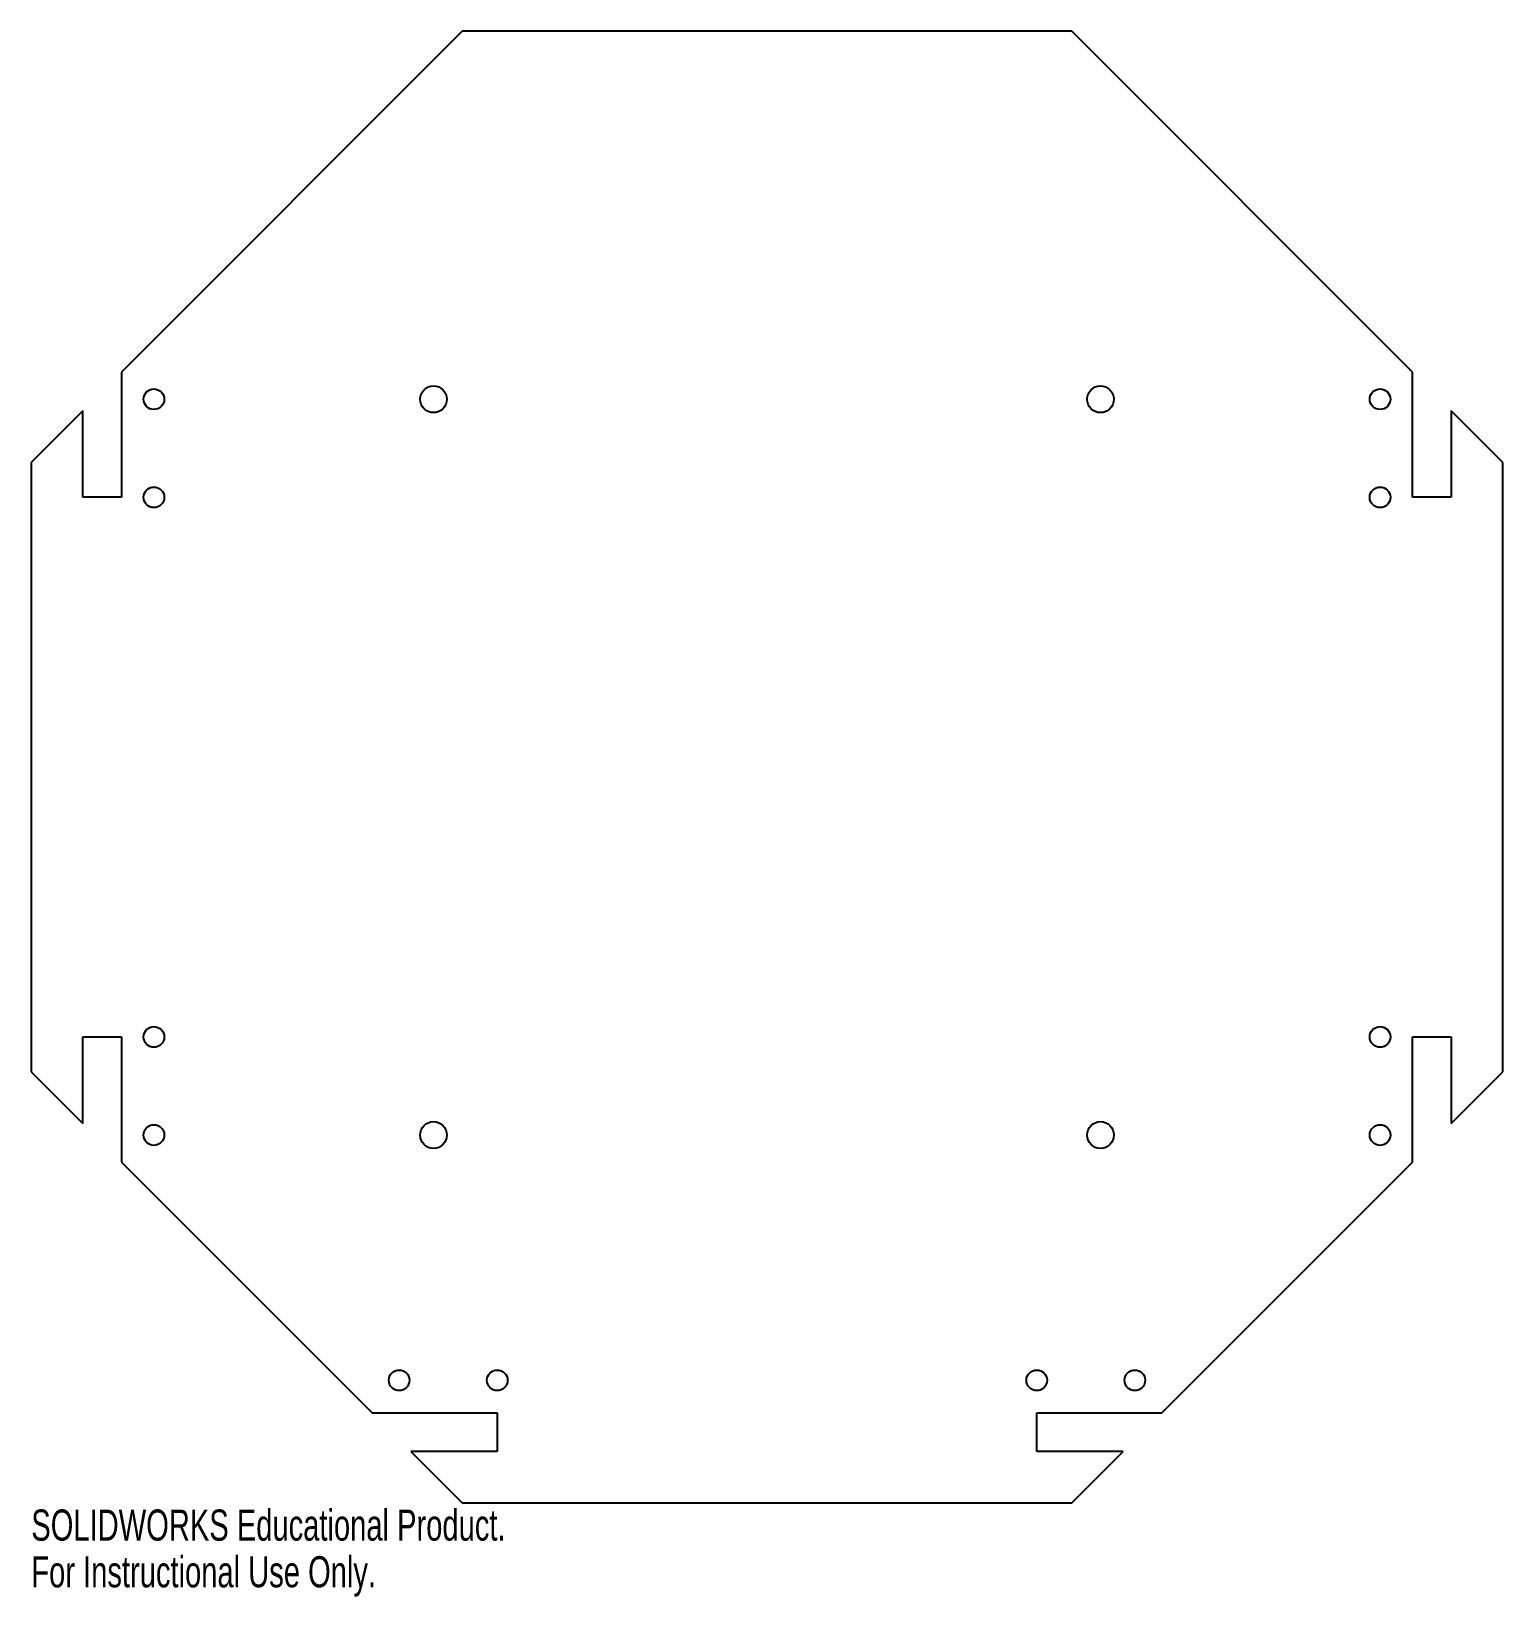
# Model space of a CAD drawing. Header units: inches. Extents: x -1.5 to 7.5, y -2.32 to 7.25.
import ezdxf

# ---------------------------------------------------------------- set-up
doc = ezdxf.new("R2010")
doc.units = ezdxf.units.IN
doc.header["$MEASUREMENT"] = 0
doc.styles.add('SLDTEXTSTYLE0', font='TXT', dxfattribs={"width": 0.7})

msp = doc.modelspace()

# ---------------------------------------------------------------- linework, layer by layer
at = {"color": 7, "linetype": 'Continuous', "lineweight": 25}
for p, q in [((1.136, 7.25), (-0.9488, 5.1651)), ((4.864, 7.25), (1.136, 7.25)), ((6.9488, 5.1651), (4.864, 7.25)), ((-0.9488, 5.1651), (-0.9488, 4.4)), ((6.9488, 4.4), (6.9488, 5.1651)), ((-1.185, 4.9289), (-1.5, 4.614)), ((-1.185, 4.4), (-1.185, 4.9289)), ((7.5, 4.614), (7.185, 4.9289)), ((7.185, 4.9289), (7.185, 4.4)), ((-1.5, 4.614), (-1.5, 0.886)), ((7.5, 0.886), (7.5, 4.614)), ((-0.9488, 4.4), (-1.185, 4.4)), ((7.185, 4.4), (6.9488, 4.4)), ((-1.185, 0.5711), (-1.185, 1.1)), ((-1.185, 1.1), (-0.9488, 1.1)), ((-0.9488, 1.1), (-0.9488, 0.3349)), ((6.9488, 0.3349), (6.9488, 1.1)), ((6.9488, 1.1), (7.185, 1.1)), ((7.185, 1.1), (7.185, 0.5711)), ((-1.5, 0.886), (-1.185, 0.5711)), ((7.185, 0.5711), (7.5, 0.886)), ((-0.9488, 0.3349), (0.5849, -1.1988)), ((5.4151, -1.1988), (6.9488, 0.3349)), ((0.5849, -1.1988), (1.35, -1.1988)), ((1.35, -1.1988), (1.35, -1.435)), ((4.65, -1.435), (4.65, -1.1988)), ((4.65, -1.1988), (5.4151, -1.1988)), ((1.35, -1.435), (0.8211, -1.435)), ((0.8211, -1.435), (1.136, -1.75)), ((5.1789, -1.435), (4.65, -1.435)), ((4.864, -1.75), (5.1789, -1.435)), ((1.136, -1.75), (4.864, -1.75))]:
    msp.add_line(p, q, dxfattribs=at)
for centre, radius in [((0.96, 5), 0.082), ((5.04, 5), 0.082), ((-0.75, 5), 0.063), ((6.75, 5), 0.063), ((-0.75, 4.4), 0.063), ((6.75, 4.4), 0.063), ((-0.75, 1.1), 0.063), ((6.75, 1.1), 0.063), ((0.96, 0.5), 0.082), ((5.04, 0.5), 0.082), ((-0.75, 0.5), 0.063), ((6.75, 0.5), 0.063), ((0.75, -1), 0.063), ((1.35, -1), 0.063), ((4.65, -1), 0.063), ((5.25, -1), 0.063)]:
    msp.add_circle(centre, radius, dxfattribs=at)

# ---------------------------------------------------------------- texts
at = {"color": 7, "linetype": 'Continuous', "char_height": 0.1903, "attachment_point": 1, "style": 'SLDTEXTSTYLE0'}
for s, insert in [('SOLIDWORKS Educational Product.', (-1.5, -1.7901)), ('For Instructional Use Only.', (-1.5, -2.0756))]:
    msp.add_mtext(s, dxfattribs=dict(at, insert=insert))

doc.saveas('drawing.dxf')
